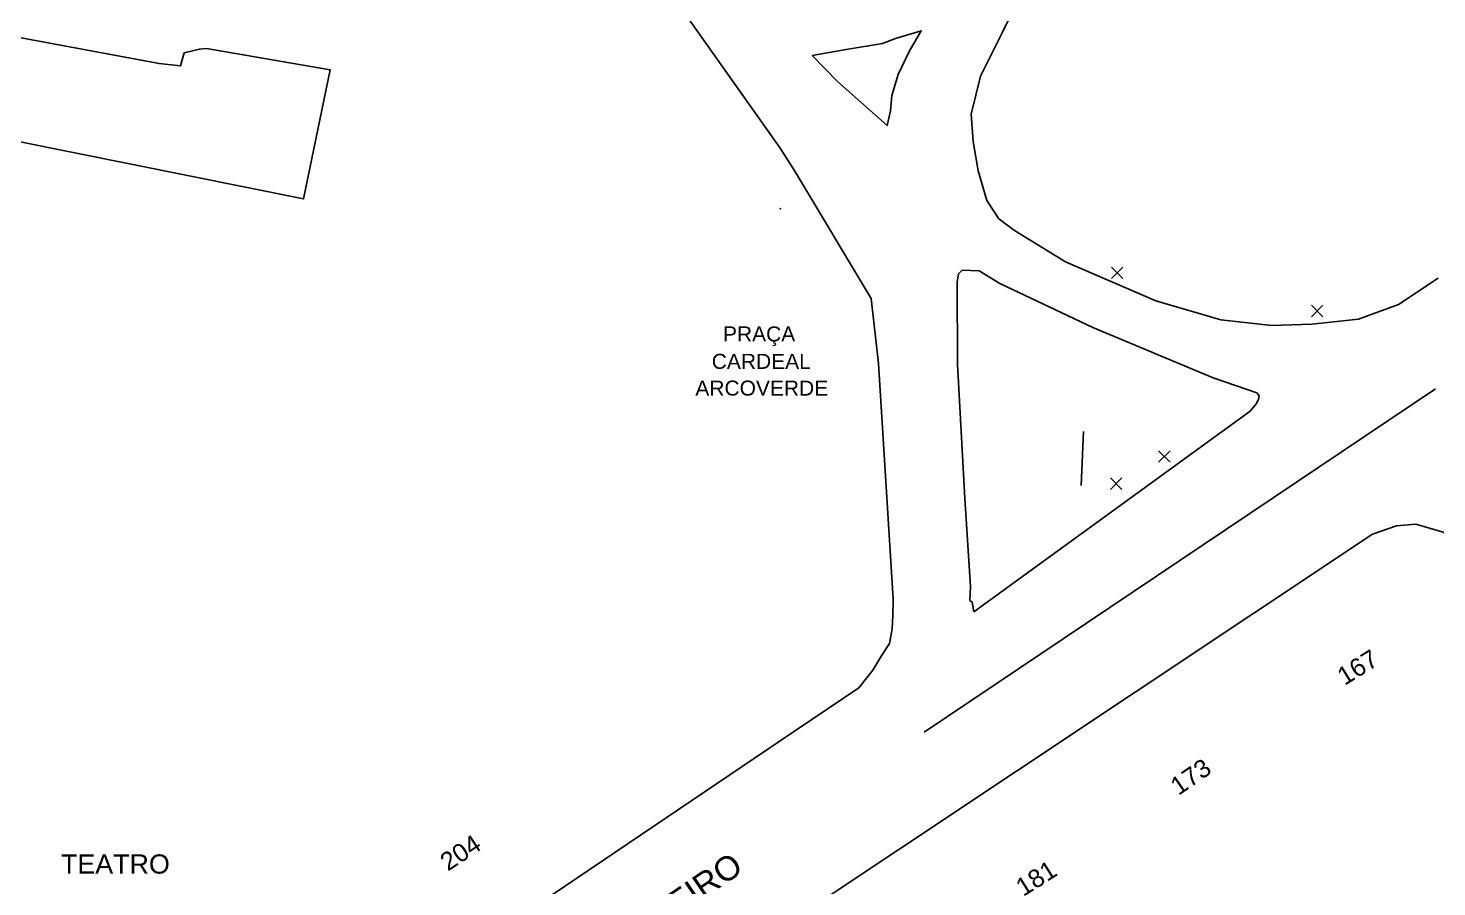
# Model space of a CAD drawing. Header units: inches. Extents: x 28600 to 32058, y 8816 to 12576.
# Drawn here: x 30107.3 to 30482.5, y 10511.4 to 10740 of the extents above; entities that cross this region are included whole.
import ezdxf
from ezdxf.enums import TextEntityAlignment as Align

# ---------------------------------------------------------------- set-up
doc = ezdxf.new("R2010")
doc.units = ezdxf.units.IN
doc.header["$LTSCALE"] = 0.5
for name, color, linetype in [('DIVLOTE', 252, 'Continuous'), ('DUVIDAS', 252, 'Continuous'), ('MUB', 252, 'Continuous'), ('POSTES_ATUALIZACAO', 252, 'Continuous'), ('TRECHOS', 252, 'Continuous')]:
    doc.layers.add(name, color=color, linetype=linetype)
doc.styles.add('ROMANS', font='arial.ttf')

msp = doc.modelspace()

# ---------------------------------------------------------------- linework, layer by layer
at = {"layer": 'DIVLOTE'}
msp.add_point((30307.62, 10691.94, -10270.16), dxfattribs=at)
at = {"layer": 'DUVIDAS', "elevation": -10270.16}
for points in [[(30535.72, 11095.44), (30511.66, 11045.09), (30462.05, 10938.32), (30429.49, 10871.92), (30384.26, 10772.18), (30375.21, 10756.09), (30366.96, 10739.17), (30361.01, 10727.27), (30358.51, 10717.13), (30358.99, 10709.84), (30360.37, 10702.03), (30362.64, 10694.16), (30365.87, 10689.3), (30370.06, 10686.13), (30383.65, 10677.79), (30407.64, 10667.42), (30425.01, 10662.4), (30438.54, 10660.86), (30449.23, 10661.18), (30461.7, 10662.53), (30472.35, 10666.43), (30482.91, 10673.44)], [(30307.62, 10550.29), (30328.54, 10564.42), (30332.31, 10569.09), (30334.68, 10573.12), (30336.73, 10576.23), (30337.46, 10580.1), (30337.59, 10583.58), (30337.72, 10588.03), (30333.78, 10650.73), (30331.83, 10668.06), (30311.55, 10701.94), (30307.62, 10708.08)], [(30387.81, 10618.26), (30388.42, 10632.65)]]:
    msp.add_lwpolyline(points, dxfattribs=at)
for points in [[(30316.16, 10732.77), (30325.15, 10734.37), (30334.9, 10735.97), (30338.33, 10737.31), (30345.2, 10739.36), (30341.94, 10733.8), (30339.06, 10727.72), (30337.37, 10722.15), (30336.98, 10718.03), (30336.06, 10714.12), (30322.88, 10725.86)], [(30359.21, 10584.61), (30432.78, 10638.06), (30434.38, 10640.01), (30435.06, 10641.13), (30435.22, 10642.18), (30434.54, 10642.95), (30422.93, 10646.95), (30390.91, 10660.35), (30366.12, 10672.06), (30360.59, 10675.39), (30358.32, 10675.52), (30356.05, 10675.64), (30355.12, 10674.65), (30354.74, 10672.38), (30354.86, 10650.57), (30356.78, 10614.84), (30358.29, 10591.39), (30358.16, 10587.68), (30358.73, 10587.23)]]:
    msp.add_lwpolyline(points, close=True, dxfattribs=at)
at = {"layer": 'MUB', "elevation": -10270.16}
for points in [[(30307.62, 10708.08), (30229.31, 10818.75), (30212.49, 10837.43), (29885.97, 11257.9), (29882.29, 11267.18), (29876.43, 11282.41), (29879.09, 11289.7), (29886.93, 11302.14), (29935.93, 11347.08), (29968.35, 11373.92)], [(30535.72, 11095.44), (30511.66, 11045.09), (30462.05, 10938.32), (30429.49, 10871.92), (30384.26, 10772.18), (30375.21, 10756.09), (30366.96, 10739.17), (30361.01, 10727.27), (30358.51, 10717.13), (30358.99, 10709.84), (30360.37, 10702.03), (30362.64, 10694.16), (30365.87, 10689.3), (30370.06, 10686.13), (30383.65, 10677.79), (30407.64, 10667.42), (30425.01, 10662.4), (30438.54, 10660.86), (30449.23, 10661.18), (30461.7, 10662.53), (30472.35, 10666.43), (30482.91, 10673.44)], [(30307.62, 10550.29), (30328.54, 10564.42), (30332.31, 10569.09), (30334.68, 10573.12), (30336.73, 10576.23), (30337.46, 10580.1), (30337.59, 10583.58), (30337.72, 10588.03), (30333.78, 10650.73), (30331.83, 10668.06), (30311.55, 10701.94), (30307.62, 10708.08)], [(30067.33, 10696.72), (29995.68, 10659.39), (29995.04, 10652.2), (29995.84, 10644.23), (30121.81, 10444.02), (30125.58, 10437.24), (30128.4, 10435.42), (30130.76, 10435.04), (30134.38, 10435.52), (30139.11, 10436.44), (30307.62, 10550.29)], [(30686.95, 10236.49), (30499.32, 10578.02), (30503.28, 10582.59), (30500.6, 10589.37), (30492.18, 10600.95), (30484.19, 10605.85), (30476.93, 10607.93), (30471.78, 10607.54), (30465.38, 10605.3), (30307.62, 10500.31)]]:
    msp.add_lwpolyline(points, dxfattribs=at)
at = {"layer": 'MUB'}
for points, elevation in [([(30013.24, 10755.26), (30045.04, 10722.95), (30057.8, 10719.31), (30180.66, 10694.58), (30187.73, 10728.97), (30154.79, 10734.6), (30152.9, 10734.47), (30148.87, 10733.48), (30147.88, 10729.99), (30142.15, 10730.63), (30096.73, 10739.07), (30061, 10746.75), (30053.58, 10749.44), (30049.74, 10751.77), (30045.58, 10754.84), (30031.22, 10769.56)], -10255.54), ([(30316.16, 10732.77), (30325.15, 10734.37), (30334.9, 10735.97), (30338.33, 10737.31), (30345.2, 10739.36), (30341.94, 10733.8), (30339.06, 10727.72), (30337.37, 10722.15), (30336.98, 10718.03), (30336.06, 10714.12), (30322.88, 10725.86)], -10270.16), ([(30359.21, 10584.61), (30432.78, 10638.06), (30434.38, 10640.01), (30435.06, 10641.13), (30435.22, 10642.18), (30434.54, 10642.95), (30422.93, 10646.95), (30390.91, 10660.35), (30366.12, 10672.06), (30360.59, 10675.39), (30358.32, 10675.52), (30356.05, 10675.64), (30355.12, 10674.65), (30354.74, 10672.38), (30354.86, 10650.57), (30356.78, 10614.84), (30358.29, 10591.39), (30358.16, 10587.68), (30358.73, 10587.23)], -10270.16)]:
    msp.add_lwpolyline(points, close=True, dxfattribs=dict(at, elevation=elevation))
at = {"layer": 'POSTES_ATUALIZACAO'}
for p, q in [((30395.84, 10676.44, -10253.21), (30398.91, 10673.37, -10253.21)), ((30395.84, 10673.37, -10253.21), (30398.91, 10676.44, -10253.21)), ((30449.13, 10666.27, -10252.31), (30452.2, 10663.2, -10252.31)), ((30449.13, 10663.2, -10252.31), (30452.2, 10666.27, -10252.31)), ((30408.38, 10627.53, -10255.35), (30411.45, 10624.46, -10255.35)), ((30408.38, 10624.46, -10255.35), (30411.45, 10627.53, -10255.35)), ((30395.59, 10620.31, -10255.03), (30398.65, 10617.23, -10255.03)), ((30395.59, 10617.23, -10255.03), (30398.65, 10620.31, -10255.03))]:
    msp.add_line(p, q, dxfattribs=at)
at = {"layer": 'POSTES_ATUALIZACAO', "linetype": 'Continuous'}
for p, q in [((30398.91, 10676.44, -10253.21), (30395.84, 10673.37, -10253.21)), ((30452.2, 10666.27, -10252.31), (30449.13, 10663.2, -10252.31)), ((30411.45, 10627.53, -10255.35), (30408.38, 10624.46, -10255.35)), ((30398.65, 10620.31, -10255.03), (30395.59, 10617.23, -10255.03))]:
    msp.add_line(p, q, dxfattribs=at)
at = {"layer": 'TRECHOS'}
msp.add_lwpolyline([(30346, 10552.62), (30482.14, 10643.98)], dxfattribs=at)

# ---------------------------------------------------------------- texts
at = {"layer": 'MUB', "style": 'ROMANS'}
for s, height, p in [('PRAÇA', 3.998, (30292.37, 10656.63, -10270.16)), ('CARDEAL', 3.998, (30289.38, 10649.32, -10270.16)), ('ARCOVERDE', 3.998, (30285.01, 10642.2, -10270.16)), ('TEATRO', 5.118, (30116.02, 10514.91, -10270.16))]:
    msp.add_text(s, height=height, dxfattribs=at).set_placement(p)
for s, rotation, p in [('167', 31.7779, (30461.43, 10569.86, -10270.16)), ('173', 34.6337, (30416.95, 10540.74, -10270.16)), ('204', 33.5601, (30222.44, 10520.51, -10270.16)), ('181', 32.2313, (30375.8, 10513.69, -10270.16))]:
    msp.add_text(s, height=4.798, rotation=rotation, dxfattribs=at).set_placement(p, align=Align.MIDDLE_CENTER)
msp.add_text('RUA BARATA RIBEIRO', height=6.3974, rotation=34.2535, dxfattribs=at).set_placement((30218.56, 10461.41, -10270.16))

doc.saveas('drawing.dxf')
